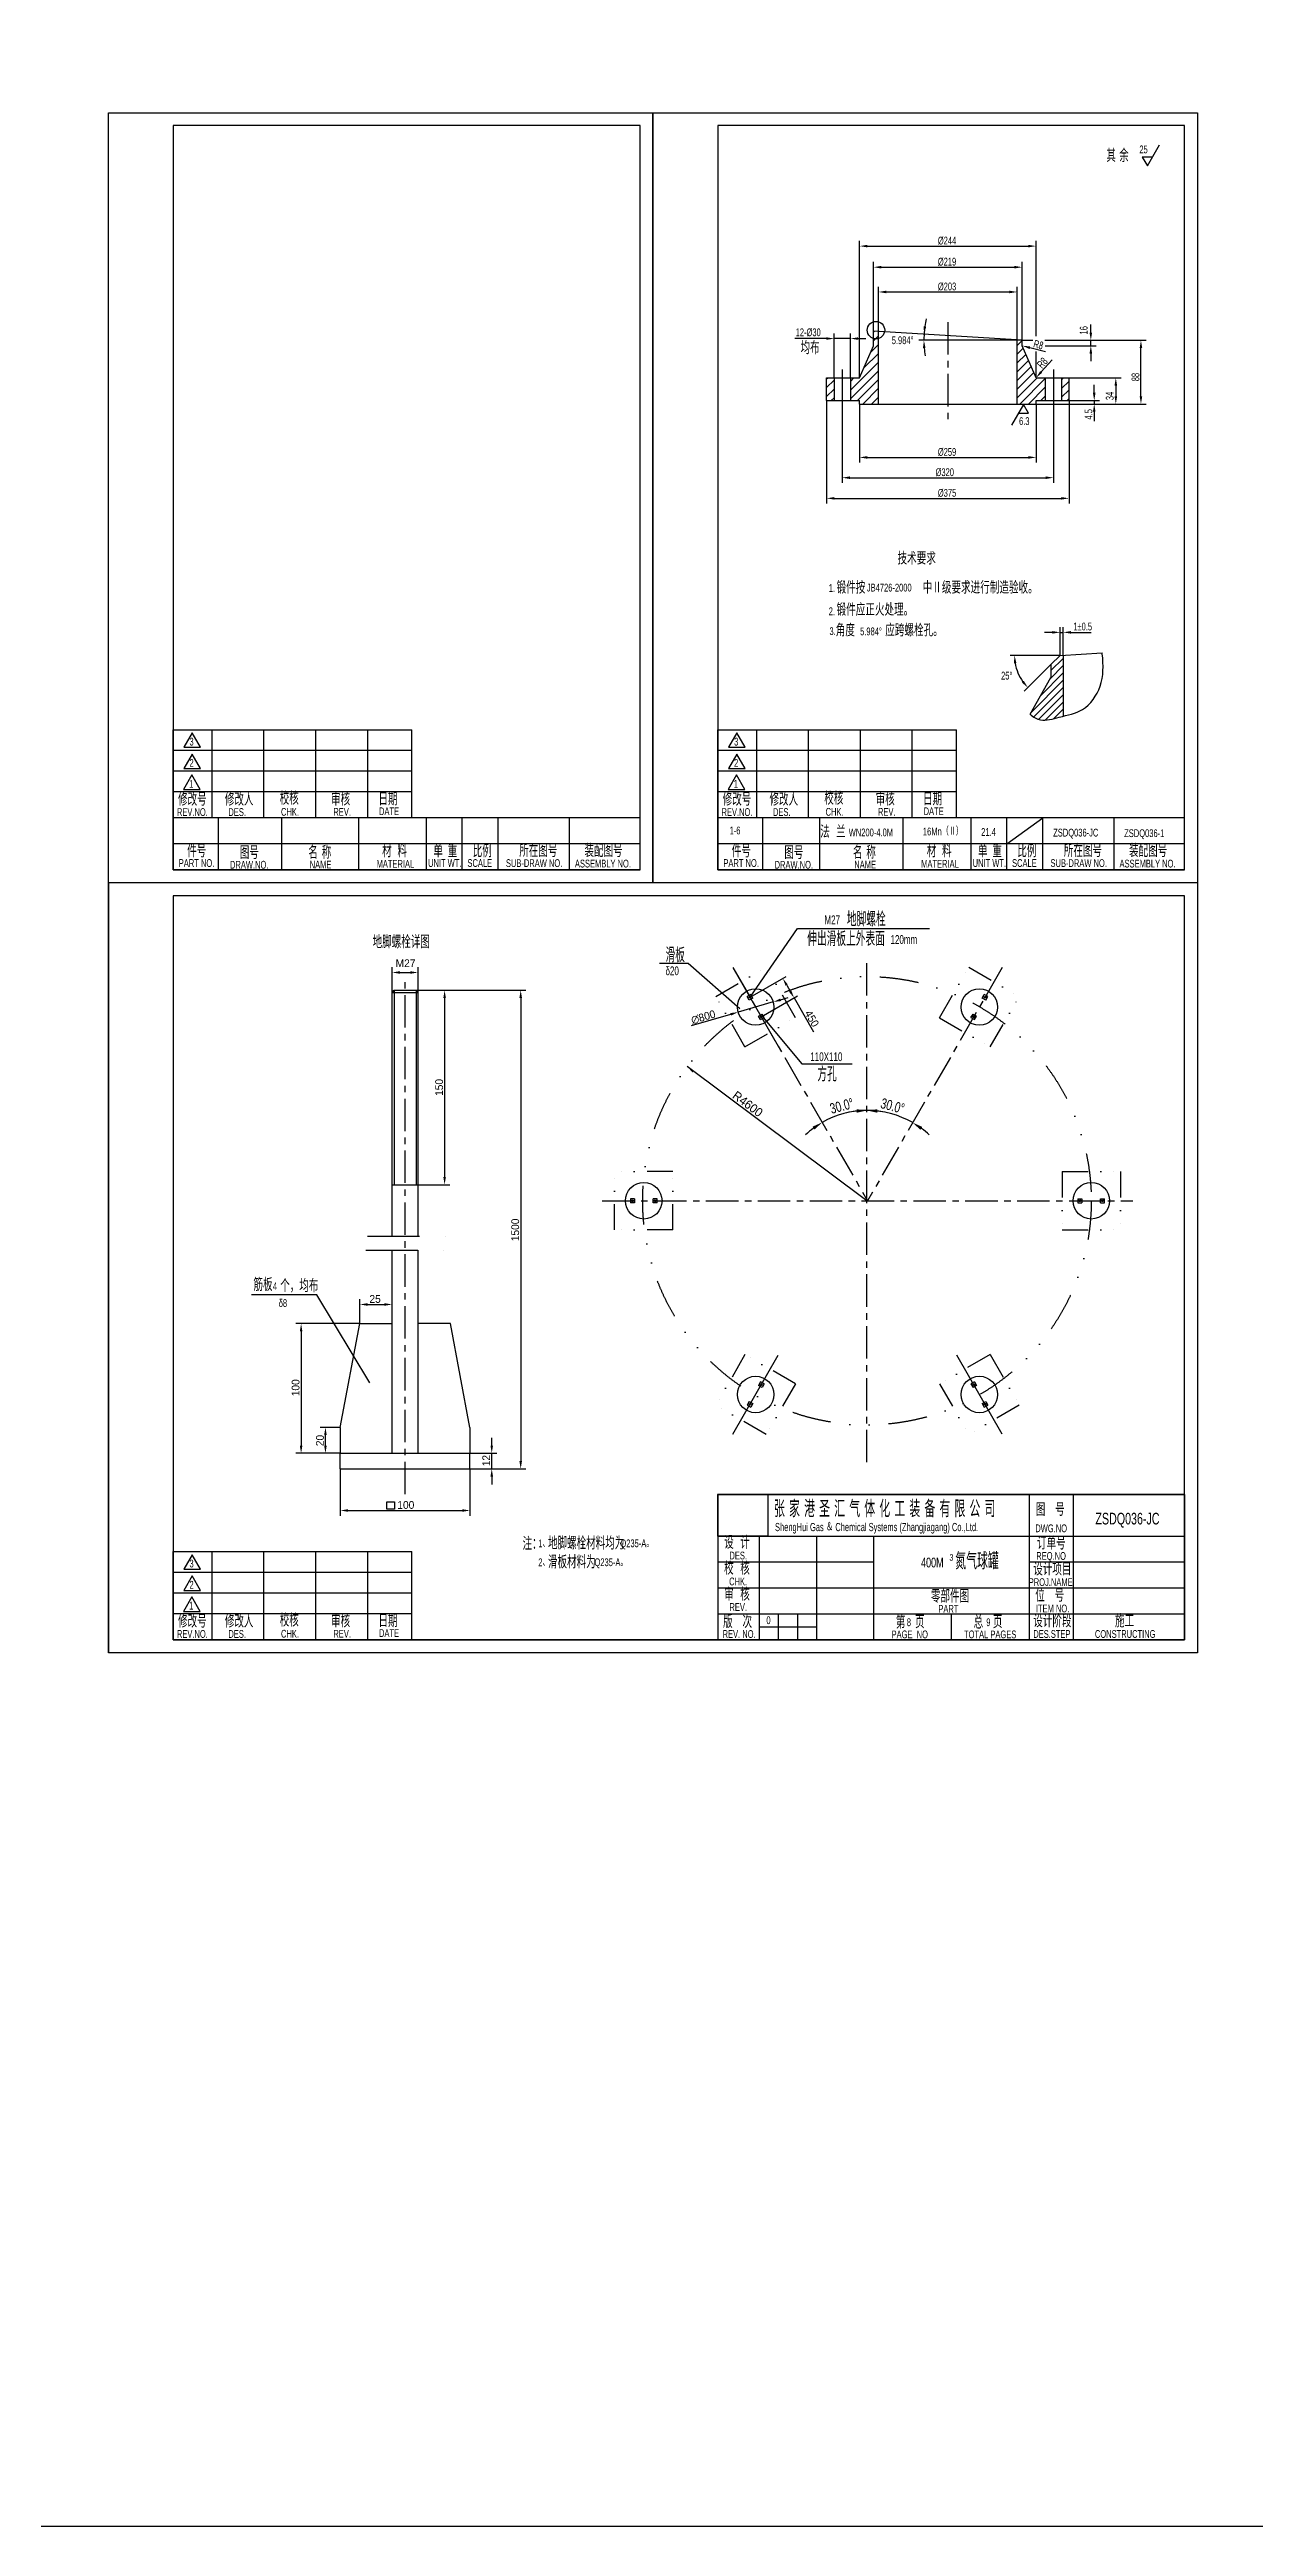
# Model space of a CAD drawing. Header units: millimetres. Extents: x 498745 to 743872, y 17439 to 118325.
# Drawn here: x 683611 to 704518, y 17439 to 60430 of the extents above; entities that cross this region are included whole.
import ezdxf

# ---------------------------------------------------------------- set-up
doc = ezdxf.new("R2010")
doc.units = ezdxf.units.MM
doc.header["$LTSCALE"] = 45
doc.linetypes.add('CENTER', pattern=[2, 1.25, -0.25, 0.25, -0.25])
doc.linetypes.add('DIVIDE', pattern=[1.25, 0.5, -0.25, 0, -0.25, 0, -0.25])
doc.styles.add('HGCAD', font='HGCAD.SHX', dxfattribs={"width": 0.75, "bigfont": 'HGCADHZ.SHX'})
doc.dimstyles.new('HGCAD', dxfattribs={"dimscale": 45, "dimtxt": 3.5, "dimasz": 2.5, "dimexe": 1, "dimexo": 1, "dimgap": 1, "dimtad": 1, "dimdec": 1, "dimdsep": 46, "dimtxsty": 'HGCAD', "dimcen": 0, "dimadec": 1, "dimazin": 0, "dimtfac": 1, "dimtmove": 0, "dimatfit": 1, "dimfxl": 1, "dimtfill": 1, "dimarcsym": 1})
picture_1 = doc.add_image_def('image1.jpg', size_in_pixel=(195, 162))

# ---------------------------------------------------------------- blocks, each defined once
blk = doc.blocks.new('xgl')
at = {"color": 4, "linetype": 'Continuous'}
for p, q in [((0, 34), (92, 34)), ((0, 0), (0, 34)), ((92, 0), (92, 34)), ((92, 0), (0, 0))]:
    blk.add_line(p, q, dxfattribs=at)
at = {"color": 2, "linetype": 'Continuous'}
for p, q in [((15, 0), (15, 34)), ((35, 0), (35, 34)), ((55, 0), (55, 34)), ((75, 0), (75, 34)), ((92, 26), (0, 26)), ((92, 18), (0, 18)), ((92, 10), (0, 10))]:
    blk.add_line(p, q, dxfattribs=at)
at = {"color": 7, "linetype": 'Continuous'}
for points in [[(4.13, 27.23), (10.59, 27.23), (7.36, 32.82)], [(4.13, 19.03), (10.59, 19.03), (7.36, 24.62)], [(3.99, 10.96), (10.45, 10.96), (7.22, 16.55)]]:
    blk.add_lwpolyline(points, close=True, dxfattribs=at)
at = {"color": 7, "linetype": 'Continuous', "style": 'HGCAD', "width": 0.7}
for s, p in [('3', (6.28, 27.91)), ('2', (6.28, 19.71)), ('1', (6.14, 11.64)), ('REV.NO.', (1.43, 0.75)), ('DES.', (21.29, 0.75)), ('DATE', (79.36, 1.08))]:
    blk.add_text(s, height=3, dxfattribs=at).set_placement(p)
at = {"style": 'HGCAD', "width": 0.7}
for s, height, p in [('修改号', 5, (1.87, 4.69)), ('修改人', 5, (19.93, 4.69)), ('校核', 5, (41.07, 5.06)), ('审核', 5, (60.88, 4.75)), ('日期', 5, (79.15, 4.84)), ('CHK.', 3, (41.57, 0.83)), ('REV.', 3, (61.76, 0.83))]:
    blk.add_text(s, height=height, dxfattribs=at).set_placement(p)
blk = doc.blocks.new('*D14')
at = {"color": 0, "linetype": 'Continuous', "lineweight": -2}
for start, end in [(126.6471, 133.2943), (90, 120), (76.7057, 83.3529)]:
    blk.add_arc((697795, 40465), 1552, start, end, dxfattribs=at)
at = {"color": 0, "linetype": 'Continuous'}
for points in [[(696852, 41736), (696884, 41686), (697018, 41809)], [(697973, 41977), (697976, 42037), (697795, 42017)]]:
    blk.add_solid(points, dxfattribs=at)
at = {"layer": 'Defpoints', "color": 0, "linetype": 'Continuous'}
for p in [(695467, 44497), (697795, 44681), (697804, 40449), (697795, 35910)]:
    blk.add_point(p, dxfattribs=at)
at = {"color": 0, "linetype": 'Continuous', "insert": (697358, 42095), "char_height": 180, "attachment_point": 5, "rotation": 15, "style": 'HGCAD', "bg_fill": 3, "box_fill_scale": 1.1, "bg_fill_color": 256, "bg_fill_true_color": 13158600, "bg_fill_transparency": 0}
blk.add_mtext('30.0°', dxfattribs=at)
at = {"layer": 'Defpoints', "color": 0, "linetype": 'Continuous'}
blk.add_point((697525, 41994), dxfattribs=at)
blk = doc.blocks.new('*D15')
at = {"color": 0, "linetype": 'Continuous', "lineweight": -2}
for start, end in [(96.5093, 103.0186), (60, 90), (46.9814, 53.4907)]:
    blk.add_arc((697795, 40432), 1585, start, end, dxfattribs=at)
at = {"color": 0, "linetype": 'Continuous'}
for points in [[(697613, 42037), (697617, 41977), (697795, 42017)], [(698721, 41681), (698754, 41731), (698587, 41805)]]:
    blk.add_solid(points, dxfattribs=at)
at = {"layer": 'Defpoints', "color": 0, "linetype": 'Continuous'}
for p in [(697795, 44681), (700141, 44497), (697804, 40449), (697795, 35910)]:
    blk.add_point(p, dxfattribs=at)
at = {"color": 0, "linetype": 'Continuous', "insert": (698240, 42094), "char_height": 180, "attachment_point": 5, "rotation": 345, "style": 'HGCAD', "bg_fill": 3, "box_fill_scale": 1.1, "bg_fill_color": 256, "bg_fill_true_color": 13158600, "bg_fill_transparency": 0}
blk.add_mtext('30.0°', dxfattribs=at)
at = {"layer": 'Defpoints', "color": 0, "linetype": 'Continuous'}
blk.add_point((698337, 41922), dxfattribs=at)

msp = doc.modelspace()

# ---------------------------------------------------------------- hatches: boundary and pattern name
at = {"ltscale": 2}
h = msp.add_hatch(dxfattribs=at)
h.set_pattern_fill('ANSI31', color=0, scale=33.75, style=0)
h.set_pattern_definition([(45, (46226.97, -18325.71), (-75.770911, 75.770911), [])])
h.paths.add_polyline_path([(697992.7, 55538.32), (697907.65, 55543.61), (697907.65, 55288.7), (697666.68, 54731.15), (697506.03, 54731.15), (697506.03, 54338.03), (697666.68, 54338.03), (697666.68, 54277.55), (697992.7, 54277.55)])
h.paths.add_polyline_path([(697222.53, 54731.15), (697094.95, 54731.15), (697094.95, 54338.03), (697222.53, 54338.03)])
h.paths.add_polyline_path([(700889.13, 54731.15), (700728.48, 54731.15), (700487.5, 55288.7), (700487.5, 55383.2), (700402.45, 55388.49), (700402.45, 54277.55), (700728.48, 54277.55), (700728.48, 54338.03), (700889.13, 54338.03)])
h.paths.add_polyline_path([(701300.2, 54731.15), (701172.63, 54731.15), (701172.63, 54338.03), (701300.2, 54338.03)])

# ---------------------------------------------------------------- linework, layer by layer
at = {"color": 7}
for p, q in [((684631.18, 32604.13), (684631.18, 59334.13)), ((684631.18, 59334.13), (703531.18, 59334.13)), ((703531.18, 59334.13), (703531.18, 32604.13)), ((703531.18, 32604.13), (684631.18, 32604.13)), ((703531.18, 32604.13), (684631.18, 32604.13))]:
    msp.add_line(p, q, dxfattribs=at)
at = {"color": 7, "ltscale": 2}
for p, q in [((684631.18, 32604.13), (684631.18, 59334.13)), ((694081.18, 45969.13), (694081.18, 59334.13)), ((694081.18, 59334.13), (694081.18, 45969.13)), ((703531.18, 45969.13), (684631.18, 45969.13)), ((684631.18, 32604.13), (684631.18, 45969.13)), ((684631.18, 45969.13), (684631.18, 32604.13))]:
    msp.add_line(p, q, dxfattribs=at)
at = {"color": 4, "ltscale": 2}
for p, q in [((685756.18, 59109.13), (685756.18, 46194.13)), ((693856.18, 59109.13), (685756.18, 59109.13)), ((693856.18, 46194.13), (693856.18, 59109.13)), ((695206.18, 59109.13), (695206.18, 46194.13)), ((703306.18, 59109.13), (695206.18, 59109.13)), ((703306.18, 46194.13), (703306.18, 59109.13)), ((697907.65, 55288.7), (697907.65, 55543.61)), ((700487.5, 55383.2), (697907.65, 55543.61)), ((697992.7, 54277.55), (697992.7, 55538.32)), ((697666.68, 54731.15), (697907.65, 55288.7)), ((700402.45, 54277.55), (700402.45, 55383.2)), ((700487.5, 55288.7), (700487.5, 55383.2)), ((700728.48, 54731.15), (700487.5, 55288.7)), ((697094.95, 54338.03), (697094.95, 54731.15)), ((697094.95, 54731.15), (697666.68, 54731.15)), ((697222.53, 54731.15), (697222.53, 54338.03)), ((697506.03, 54731.15), (697506.03, 54338.03)), ((700728.48, 54731.15), (701300.2, 54731.15)), ((700889.13, 54731.15), (700889.13, 54338.03)), ((701172.63, 54731.15), (701172.63, 54338.03)), ((701300.2, 54338.03), (701300.2, 54731.15)), ((697094.95, 54338.03), (697666.68, 54338.03)), ((697666.68, 54277.55), (697666.68, 54338.03)), ((697666.68, 54277.55), (700728.48, 54277.55)), ((700728.48, 54277.55), (700728.48, 54338.03)), ((700728.48, 54338.03), (701300.2, 54338.03)), ((701146.74, 49915.06), (700987.48, 49755.95)), ((701146.74, 49915.06), (701876.67, 49960.45)), ((701200.11, 49918.38), (701200.11, 48859.69)), ((700624.61, 48895.73), (700987.48, 49529.97)), ((700987.48, 49755.95), (700987.48, 49529.97)), ((685756.18, 46194.13), (693856.18, 46194.13)), ((695206.18, 46194.13), (703306.18, 46194.13)), ((703306.18, 45744.13), (685756.18, 45744.13)), ((685756.18, 45744.13), (685756.18, 32829.13)), ((703306.18, 32829.13), (703306.18, 45744.13)), ((685756.18, 32829.13), (703306.18, 32829.13)), ((703306.18, 32829.13), (687106.17, 32829.13))]:
    msp.add_line(p, q, dxfattribs=at)
at = {"ltscale": 2}
for p, q in [((702747.55, 58563.72), (702572.18, 58563.72)), ((702572.18, 58563.72), (702659.86, 58411.85)), ((702659.86, 58411.85), (702869.74, 58775.37)), ((700894.17, 55181.36), (700620.12, 55254.89)), ((701006.18, 55047.04), (700817.97, 54834.7)), ((700509.76, 54271.98), (700299.88, 53908.46)), ((700597.44, 54120.1), (700509.76, 54271.98)), ((700422.07, 54120.1), (700597.44, 54120.1)), ((701011.74, 50314.72), (700876.74, 50314.72)), ((701146.74, 49915.06), (701146.74, 50404.72)), ((701146.74, 50314.72), (701200.11, 50314.72)), ((701200.11, 49918.38), (701200.11, 50404.72)), ((701335.11, 50314.72), (701683.86, 50314.72)), ((701146.74, 49915.06), (700279.2, 49915.06)), ((700987.48, 49755.95), (700522.54, 49291.44)), ((700641.6, 48925.44), (701200.11, 49483.94)), ((700810.47, 49220.59), (701200.11, 49610.23)), ((700979.34, 49515.75), (701200.11, 49736.51)), ((700987.48, 49650.17), (701200.11, 49862.8)), ((700687.97, 48845.52), (701200.11, 49357.66)), ((700772.32, 48803.59), (701200.11, 49231.37)), ((700885.67, 48790.65), (701200.11, 49105.09)), ((701039.62, 48818.31), (701200.11, 48978.8)), ((700218.61, 46644.13), (700847.24, 47094.13))]:
    msp.add_line(p, q, dxfattribs=at)
at = {"color": 0, "ltscale": 2}
for p, q in [((697666.68, 54731.15), (697666.68, 57108.4)), ((697801.68, 57018.4), (700593.48, 57018.4)), ((700728.48, 55454.76), (700728.48, 57108.4)), ((697907.65, 55526), (697907.65, 56742.87)), ((698042.65, 56652.87), (700352.5, 56652.87)), ((700487.5, 55383.2), (700487.5, 56742.87)), ((697992.7, 55538.32), (697992.7, 56312.59)), ((698127.7, 56222.59), (700267.45, 56222.59)), ((700402.45, 55383.2), (700402.45, 56312.59)), ((697222.53, 54731.15), (697222.53, 55503.53)), ((697506.03, 54731.15), (697506.03, 55503.53)), ((701679.04, 55518.2), (701679.04, 55657.4)), ((697087.53, 55413.53), (696545.49, 55413.53)), ((697506.03, 55413.53), (697222.53, 55413.53)), ((697641.03, 55413.53), (697776.03, 55413.53)), ((700487.5, 55383.2), (698692.64, 55383.2)), ((700487.5, 55383.2), (700665.15, 55383.2)), ((700487.5, 55383.2), (700671.4, 55383.2)), ((700728.48, 54731.15), (700728.48, 55186.64)), ((700880.82, 55383.2), (701769.04, 55383.2)), ((700888.96, 55288.7), (701769.04, 55288.7)), ((700918.81, 55383.2), (702638.81, 55383.2)), ((701679.04, 55288.7), (701679.04, 55383.2)), ((701679.04, 55153.7), (701679.04, 55018.7)), ((702548.81, 54412.55), (702548.81, 55248.2)), ((701300.2, 54731.15), (702202.59, 54731.15)), ((701737.83, 54473.03), (701737.83, 54608.03)), ((697094.95, 54338.03), (697094.95, 52550.35)), ((697666.68, 54277.55), (697666.68, 53260.96)), ((700728.48, 54277.55), (700728.48, 53260.96)), ((700728.48, 54277.55), (702638.81, 54277.55)), ((701300.2, 54338.03), (701300.2, 52550.35)), ((701300.2, 54338.03), (701827.83, 54338.03)), ((701300.2, 54277.55), (702202.59, 54277.55)), ((701300.2, 54277.55), (701827.83, 54277.55)), ((701737.83, 54338.03), (701737.83, 54277.55)), ((702112.59, 54596.15), (702112.59, 54412.55)), ((697364.28, 54095.71), (697364.28, 52908.98)), ((701030.88, 54095.71), (701030.88, 52908.98)), ((701737.83, 54142.55), (701737.83, 53982.56)), ((697801.68, 53350.96), (700593.48, 53350.96)), ((697499.28, 52998.98), (700895.88, 52998.98)), ((697229.95, 52640.35), (701165.2, 52640.35))]:
    msp.add_line(p, q, dxfattribs=at)
at = {"color": 1, "linetype": 'CENTER', "ltscale": 10}
for p, q in [((699197.58, 55699.88), (699197.58, 53907.26)), ((697794.62, 35909.55), (697794.62, 44681.14)), ((689780.34, 35357.43), (689780.34, 44257.01))]:
    msp.add_line(p, q, dxfattribs=at)
at = {"color": 1, "ltscale": 2}
for p, q in [((697364.28, 54879.38), (697364.28, 54095.71)), ((701030.88, 54879.38), (701030.88, 54095.71))]:
    msp.add_line(p, q, dxfattribs=at)
at = {"color": 4}
for p, q in [((693856.18, 47094.13), (685756.18, 47094.13)), ((703306.18, 47094.13), (695206.18, 47094.13)), ((693856.18, 46194.13), (685756.18, 46194.13)), ((703306.18, 46194.13), (695206.18, 46194.13)), ((689555.34, 44065.08), (689590.14, 44102.58)), ((689555.34, 39834.12), (689555.34, 44065.08)), ((689555.34, 44065.08), (690005.34, 44065.08)), ((689590.14, 44102.58), (689970.53, 44102.58)), ((690005.34, 44065.08), (689970.53, 44102.58)), ((690005.34, 39834.12), (690005.34, 44065.08)), ((689555.34, 40727.58), (690005.34, 40727.58)), ((693760.41, 40483.44), (693690.81, 40483.44)), ((693690.81, 40483.44), (693690.81, 40413.83)), ((693760.41, 40413.83), (693690.81, 40413.83)), ((693760.41, 40483.44), (693760.41, 40413.83)), ((694152.76, 40483.44), (694083.15, 40483.44)), ((694083.15, 40413.83), (694083.15, 40483.44)), ((694152.76, 40413.83), (694083.15, 40413.83)), ((694152.76, 40413.83), (694152.76, 40483.44)), ((701455.44, 40483.44), (701525.05, 40483.44)), ((701455.44, 40483.44), (701455.44, 40413.83)), ((701455.44, 40413.83), (701525.05, 40413.83)), ((701525.05, 40483.44), (701525.05, 40413.83)), ((701847.78, 40483.44), (701917.39, 40483.44)), ((701847.78, 40413.83), (701847.78, 40483.44)), ((701847.78, 40413.83), (701917.39, 40413.83)), ((701917.39, 40413.83), (701917.39, 40483.44)), ((689555.34, 36065.79), (689555.34, 39593.06)), ((690005.34, 36065.79), (690005.34, 39593.06)), ((688655.34, 36515.79), (688992.84, 38315.79)), ((688992.84, 38315.79), (689555.34, 38315.79)), ((690567.84, 38315.79), (690005.34, 38315.79)), ((690905.34, 36515.79), (690567.84, 38315.79)), ((688655.34, 36515.79), (688655.34, 36065.79)), ((690905.34, 36515.79), (690905.34, 36065.79)), ((688655.34, 36065.79), (690905.34, 36065.79)), ((688655.34, 35795.79), (688655.34, 36065.79)), ((688655.34, 35795.79), (690905.34, 35795.79)), ((690905.34, 35795.79), (690905.34, 36065.79))]:
    msp.add_line(p, q, dxfattribs=at)
at = {"color": 4, "linetype": 'Continuous'}
for p, q in [((685756.18, 46194.13), (685756.18, 47094.13)), ((686539.63, 46194.13), (686539.63, 47094.13)), ((687637.02, 47094.13), (687637.02, 46193.86)), ((688975.43, 46194.13), (688975.43, 47094.13)), ((690153.12, 46194.13), (690153.12, 47094.13)), ((690768.61, 46194.13), (690768.61, 47094.13)), ((691397.24, 46194.13), (691397.24, 47094.13)), ((692632.43, 46194.13), (692632.43, 47094.13)), ((693856.18, 46194.13), (693856.18, 47094.13)), ((695206.18, 46194.13), (695206.18, 47094.13)), ((695989.63, 46194.13), (695989.63, 47094.13)), ((696969.09, 47094.13), (696969.09, 46193.86)), ((698425.43, 46194.13), (698425.43, 47094.13)), ((699603.12, 46194.13), (699603.12, 47094.13)), ((700218.61, 46194.13), (700218.61, 47094.13)), ((700847.24, 46194.13), (700847.24, 47094.13)), ((702082.43, 46194.13), (702082.43, 47094.13)), ((703306.18, 46194.13), (703306.18, 47094.13)), ((693856.18, 46194.13), (685756.18, 46194.13)), ((703306.18, 46194.13), (695206.18, 46194.13)), ((703306.18, 35349.13), (695202.94, 35349.13)), ((703306.18, 35349.13), (695202.94, 35349.13)), ((703306.17, 35349.13), (695202.94, 35349.13)), ((703306.17, 35349.13), (695202.94, 35349.13)), ((703306.17, 35349.13), (695206.17, 35349.13)), ((703306.17, 35349.13), (695206.17, 35349.13)), ((703306.17, 35349.13), (695206.17, 35349.13)), ((703306.17, 35349.13), (695206.17, 35349.13)), ((703306.17, 35349.13), (695206.17, 35349.13)), ((703306.17, 35349.13), (695206.17, 35349.13)), ((703306.17, 35349.13), (695206.17, 35349.13)), ((703306.17, 35349.13), (695206.17, 35349.13)), ((703306.17, 35349.13), (695206.17, 35349.13)), ((703306.17, 35349.13), (695206.17, 35349.13)), ((703306.17, 35349.13), (695206.17, 35349.13)), ((703306.17, 35349.13), (695206.17, 35349.13)), ((703306.17, 35349.13), (695206.17, 35349.13)), ((703306.17, 35349.13), (695206.17, 35349.13)), ((695206.18, 35349.13), (695206.18, 32829.13)), ((703306.18, 35349.13), (695206.18, 35349.13)), ((703306.18, 35349.13), (695206.18, 35349.13)), ((703306.18, 35349.13), (695206.18, 35349.13)), ((703306.18, 35349.13), (695206.18, 35349.13)), ((703306.18, 35349.13), (695206.18, 35349.13)), ((703306.18, 35349.13), (695206.18, 35349.13)), ((703306.18, 35349.13), (695206.18, 35349.13)), ((703306.18, 35349.13), (695206.18, 35349.13)), ((703306.18, 35349.13), (695206.18, 35349.13)), ((703306.18, 35349.13), (695206.18, 35349.13)), ((703306.18, 35349.13), (695206.18, 35349.13)), ((703306.18, 35349.13), (695206.18, 35349.13)), ((703306.18, 35349.13), (695206.18, 35349.13)), ((695206.18, 35349.13), (703306.18, 35349.13)), ((703306.17, 35349.13), (695206.18, 35349.13)), ((703306.18, 35349.13), (695206.18, 35349.13)), ((703306.18, 35349.13), (695206.18, 35349.13)), ((703306.18, 35349.13), (695209.41, 35349.13)), ((703306.18, 35349.13), (695209.41, 35349.13)), ((703306.18, 35349.13), (695209.41, 35349.13)), ((703306.17, 35349.13), (695209.41, 35349.13)), ((703306.17, 35349.13), (695209.41, 35349.13)), ((703306.17, 35349.13), (695209.41, 35349.13)), ((703306.18, 35349.13), (695209.41, 35349.13)), ((703306.18, 35349.13), (695209.41, 35349.13)), ((703306.17, 35349.13), (695209.41, 35349.13)), ((703306.17, 35349.13), (695209.41, 35349.13)), ((703306.17, 35349.13), (695209.41, 35349.13)), ((703306.18, 35349.13), (695209.41, 35349.13)), ((703306.18, 35349.13), (695209.41, 35349.13)), ((703306.17, 35349.13), (695209.41, 35349.13)), ((700606.18, 35349.13), (700606.18, 32829.13)), ((701371.18, 35349.13), (701371.18, 32829.13)), ((703306.18, 35349.13), (703306.18, 32829.13)), ((695206.18, 34629.13), (703306.18, 34629.13)), ((695926.18, 34629.13), (695926.18, 32829.13)), ((696916.18, 34629.13), (696916.18, 32829.13)), ((697906.18, 34629.13), (697906.18, 32829.13)), ((695206.18, 34179.13), (697906.18, 34179.13)), ((700606.18, 34179.13), (703306.18, 34179.13)), ((695206.18, 33729.13), (700606.18, 33729.13)), ((700606.18, 33729.13), (703306.18, 33729.13)), ((695206.18, 33279.13), (700606.18, 33279.13)), ((696256.17, 33279.13), (696256.17, 32829.13)), ((696586.17, 33279.13), (696586.17, 32829.13)), ((699256.18, 33279.13), (699256.18, 32829.13)), ((700606.18, 33279.13), (703306.18, 33279.13)), ((695206.18, 32829.13), (700606.18, 32829.13)), ((695926.18, 33054.04), (696916.18, 33054.04)), ((700606.18, 32829.13), (703306.18, 32829.13))]:
    msp.add_line(p, q, dxfattribs=at)
at = {"color": 7, "linetype": 'Continuous'}
for p, q in [((693856.18, 46644.13), (685756.18, 46644.13)), ((703306.18, 46644.13), (695206.18, 46644.13)), ((696591.04, 45175.5), (698878.12, 45175.5)), ((689555.34, 44065.08), (689555.34, 44501.08)), ((689690.34, 44411.08), (689870.34, 44411.08)), ((690005.34, 44065.08), (690005.34, 44501.08)), ((694689.2, 44569.06), (694193.81, 44569.06)), ((689590.14, 44102.58), (689590.14, 40727.58)), ((689970.53, 44102.58), (690555.46, 44102.58)), ((689970.53, 44102.58), (689970.53, 40727.58)), ((690465.46, 43967.58), (690465.46, 40862.58)), ((690555.46, 44102.58), (691876, 44102.58)), ((691786, 43967.58), (691786, 35930.79)), ((689970.53, 40727.58), (690555.46, 40727.58)), ((688246, 38815.77), (687117.2, 38815.77)), ((689166.57, 37289.61), (688246, 38815.77)), ((688992.84, 38315.79), (688992.84, 38739.11)), ((689555.34, 38315.79), (689555.34, 38739.11)), ((688992.84, 38315.79), (687885.41, 38315.79)), ((689127.84, 38649.11), (689420.34, 38649.11)), ((687975.41, 38180.79), (687975.41, 36200.79)), ((688655.34, 36515.79), (688307.77, 36515.79)), ((688397.77, 36200.79), (688397.77, 36380.79)), ((691283.59, 36200.79), (691283.59, 36335.79)), ((688655.34, 36065.79), (687885.41, 36065.79)), ((688655.34, 36065.79), (688307.77, 36065.79)), ((688655.34, 35795.79), (688655.34, 34983.15)), ((690905.34, 36065.79), (691373.59, 36065.79)), ((690905.34, 35795.79), (691876, 35795.79)), ((690905.34, 35795.79), (691373.59, 35795.79)), ((690905.34, 35795.79), (690905.34, 34983.15)), ((691283.59, 35795.79), (691283.59, 36065.79)), ((691283.59, 35660.79), (691283.59, 35525.79)), ((688790.34, 35073.15), (690770.34, 35073.15)), ((689461.75, 35221.03), (689598.41, 35221.03)), ((689461.75, 35097.86), (689461.75, 35221.03)), ((689598.41, 35097.86), (689461.75, 35097.86)), ((689598.41, 35221.03), (689598.41, 35097.86))]:
    msp.add_line(p, q, dxfattribs=at)
at = {"color": 3, "linetype": 'DIVIDE', "ltscale": 20}
for p, q in [((693415.53, 39942.38), (693415.53, 40954.88)), ((694428.03, 40954.88), (693415.53, 40954.88)), ((694428.03, 39942.38), (694428.03, 40954.88)), ((701180.17, 40954.88), (702192.67, 40954.88)), ((701180.17, 40954.88), (701180.17, 39942.38)), ((702192.67, 40954.88), (702192.67, 39942.38)), ((694428.03, 39942.38), (693415.53, 39942.38)), ((701180.17, 39942.38), (702192.67, 39942.38))]:
    msp.add_line(p, q, dxfattribs=at)
at = {"color": 3, "linetype": 'DIVIDE', "ltscale": 40}
for p, q in [((689100.45, 39593.06), (690567.18, 39593.06)), ((689128.37, 39834.12), (690567.18, 39834.12))]:
    msp.add_line(p, q, dxfattribs=at)
at = {"linetype": 'Continuous'}
msp.add_lwpolyline([(498744.86, 118325), (743871.83, 118325), (743871.83, 17439.32), (498744.86, 17439.32)], close=True, dxfattribs=at)
at = {"color": 0, "ltscale": 2}
msp.add_circle((697950.1, 55559.91), 151.79, dxfattribs=at)
at = {"color": 4}
for centre, radius in [((693921.78, 40448.63), 316.41), ((693725.61, 40448.63), 15.29), ((694117.95, 40448.63), 15.29), ((701686.42, 40448.63), 316.41), ((701490.25, 40448.63), 15.29), ((701882.59, 40448.63), 15.29)]:
    msp.add_circle(centre, radius, dxfattribs=at)
at = {"color": 0, "ltscale": 2}
for start, end in [(176.442, 180), (167.358548, 176.442), (167.365686, 171.903843), (184.538157, 189.076314)]:
    msp.add_arc((700487.5, 55383.2), 1704.87, start, end, dxfattribs=at)
at = {"ltscale": 2}
msp.add_arc((701146.74, 49915.06), 792.35, 189.773912, 215.199384, dxfattribs=at)
msp.add_open_spline([(700624.61, 48895.73), (700680.36, 48844.94), (700828.03, 48751.44), (701167.59, 48861.58), (701582.38, 48932.16), (701907.19, 49394.41), (701897.06, 49741.55), (701877.2, 49954.36), (701876.67, 49960.45)], degree=3, knots=[142.17734149, 142.17734149, 142.17734149, 142.17734149, 273.63251117, 468.51546626, 719.55538053, 1018.81460958, 1353.85855465, 1363.74075907, 1363.74075907, 1363.74075907, 1363.74075907], dxfattribs=at)
at = {"color": 0, "ltscale": 2}
for points in [[(697801.68, 57040.9), (697801.68, 56995.9), (697666.68, 57018.4)], [(700593.48, 57040.9), (700593.48, 56995.9), (700728.48, 57018.4)], [(698042.65, 56675.37), (698042.65, 56630.37), (697907.65, 56652.87)], [(700352.5, 56675.37), (700352.5, 56630.37), (700487.5, 56652.87)], [(698127.7, 56245.09), (698127.7, 56200.09), (697992.7, 56222.59)], [(700267.45, 56245.09), (700267.45, 56200.09), (700402.45, 56222.59)], [(698822.01, 55621.02), (698777.24, 55625.59), (698785.92, 55489)], [(701656.54, 55518.2), (701701.54, 55518.2), (701679.04, 55383.2)], [(697087.53, 55436.03), (697087.53, 55391.03), (697222.53, 55413.53)], [(697641.03, 55436.03), (697641.03, 55391.03), (697506.03, 55413.53)], [(698765.5, 55247.41), (698810.46, 55249.19), (698782.64, 55383.2)], [(701656.54, 55153.7), (701701.54, 55153.7), (701679.04, 55288.7)], [(702526.31, 55248.2), (702571.31, 55248.2), (702548.81, 55383.2)], [(702090.09, 54596.15), (702135.09, 54596.15), (702112.59, 54731.15)], [(701715.33, 54473.03), (701760.33, 54473.03), (701737.83, 54338.03)], [(701715.33, 54142.55), (701760.33, 54142.55), (701737.83, 54277.55)], [(702090.09, 54412.55), (702135.09, 54412.55), (702112.59, 54277.55)], [(702526.31, 54412.55), (702571.31, 54412.55), (702548.81, 54277.55)], [(697801.68, 53373.46), (697801.68, 53328.46), (697666.68, 53350.96)], [(700593.48, 53373.46), (700593.48, 53328.46), (700728.48, 53350.96)], [(697499.28, 53021.48), (697499.28, 52976.48), (697364.28, 52998.98)], [(700895.88, 53021.48), (700895.88, 52976.48), (701030.88, 52998.98)], [(697229.95, 52662.85), (697229.95, 52617.85), (697094.95, 52640.35)], [(701165.2, 52662.85), (701165.2, 52617.85), (701300.2, 52640.35)]]:
    msp.add_solid(points, dxfattribs=at)
at = {"ltscale": 2}
for points in [[(700625.96, 55276.63), (700614.29, 55233.16), (700489.74, 55289.88)], [(700801.13, 54849.63), (700834.8, 54819.78), (700728.42, 54733.68)], [(701011.74, 50337.22), (701011.74, 50292.22), (701146.74, 50314.72)], [(701335.11, 50337.22), (701335.11, 50292.22), (701200.11, 50314.72)], [(700343.48, 49778.63), (700388.32, 49782.47), (700354.4, 49915.06)], [(700516.49, 49472.82), (700482.06, 49443.84), (700586.21, 49355.05)]]:
    msp.add_solid(points, dxfattribs=at)
at = {"color": 7, "linetype": 'Continuous'}
for points in [[(689690.34, 44433.58), (689690.34, 44388.58), (689555.34, 44411.08)], [(689870.34, 44433.58), (689870.34, 44388.58), (690005.34, 44411.08)], [(690442.96, 43967.58), (690487.96, 43967.58), (690465.46, 44102.58)], [(691763.5, 43967.58), (691808.5, 43967.58), (691786, 44102.58)], [(690442.96, 40862.58), (690487.96, 40862.58), (690465.46, 40727.58)], [(687952.91, 38180.79), (687997.91, 38180.79), (687975.41, 38315.79)], [(689127.84, 38671.61), (689127.84, 38626.61), (688992.84, 38649.11)], [(689420.34, 38671.61), (689420.34, 38626.61), (689555.34, 38649.11)], [(687952.91, 36200.79), (687997.91, 36200.79), (687975.41, 36065.79)], [(688375.27, 36380.79), (688420.27, 36380.79), (688397.77, 36515.79)], [(688375.27, 36200.79), (688420.27, 36200.79), (688397.77, 36065.79)], [(691261.09, 36200.79), (691306.09, 36200.79), (691283.59, 36065.79)], [(691261.09, 35660.79), (691306.09, 35660.79), (691283.59, 35795.79)], [(691763.5, 35930.79), (691808.5, 35930.79), (691786, 35795.79)], [(688790.34, 35095.65), (688790.34, 35050.65), (688655.34, 35073.15)], [(690770.34, 35095.65), (690770.34, 35050.65), (690905.34, 35073.15)]]:
    msp.add_solid(points, dxfattribs=at)
at = {"linetype": 'Continuous'}
msp.add_solid([(694795.35, 42709.25), (694766.47, 42674.73), (694677.37, 42778.62)], dxfattribs=at)

# ---------------------------------------------------------------- block references
at = {"ltscale": 2, "xscale": 45, "yscale": 45, "zscale": 45}
for p in [(685756.18, 47094.13), (695206.18, 47094.13), (685756.18, 32829.13)]:
    msp.add_blockref('xgl', p, dxfattribs=at)

# ---------------------------------------------------------------- texts
at = {"style": 'HGCAD', "width": 0.7}
for s, height, p in [(' 其 余', 225, (701891.22, 58478.33)), ('%%C244', 135, (699024.33, 57046.53)), ('均布', 225, (696640.49, 55142.84)), ('1%%P0.5', 135, (701374.65, 50348.46)), ('25%%D', 135, (700121.86, 49495.88)), ('件号', 225, (685998.58, 46409.49)), ('图号', 225, (686911.13, 46379.65)), ('名', 225, (688101.16, 46383.18)), ('称', 225, (688333.04, 46383.18)), ('材', 225, (689382.31, 46409.49)), ('料', 225, (689647.33, 46409.49)), ('单', 225, (690271.55, 46409.49)), ('重', 225, (690520, 46409.49)), ('比例', 225, (690953.85, 46409.49)), ('所在图号', 225, (691761.25, 46414.59)), ('装配图号', 225, (692891.94, 46414.59)), ('件号', 225, (695448.58, 46409.49)), ('图号', 225, (696361.13, 46379.65)), ('名', 225, (697551.15, 46383.18)), ('称', 225, (697783.04, 46383.18)), ('材', 225, (698832.31, 46409.49)), ('料', 225, (699097.33, 46409.49)), ('单', 225, (699721.55, 46409.49)), ('重', 225, (699970, 46409.49)), ('比例', 225, (700403.85, 46409.49)), ('所在图号', 225, (701211.25, 46414.59)), ('装配图号', 225, (702341.93, 46414.59)), ('地脚螺栓', 253.125, (697445.31, 45211.38)), ('地脚螺栓详图', 225.09, (689217.15, 44830.85)), ('滑板', 253.125, (694298.7, 44588.16)), ('筋板', 225, (687149.19, 38882.39)), ('个，均布', 225, (687613.38, 38862.66)), ('图   号', 225.09, (700723.38, 34979.31)), ('注： ', 225, (691818.54, 34386.42)), ('地脚螺栓材料均为', 225.09, (692260.11, 34395.68)), ('设  计', 225.09, (695316.12, 34406.71)), ('订单号', 225.09, (700745.02, 34395.02)), ('滑板材料为', 225.09, (692260.11, 34067.19)), ('校  核', 225.09, (695316.12, 33956.71)), ('设计项目', 225.09, (700680.99, 33945.02)), ('审  核', 225.09, (695316.12, 33506.71)), ('零部件图', 225.09, (698904.05, 33473.42)), ('位   号', 225.09, (700714.55, 33487.58)), ('版   次', 225.09, (695298.04, 33033.41)), ('第', 225.09, (698295.45, 33021.73)), ('页', 225.09, (698629.57, 33029)), ('总', 225.09, (699645.45, 33021.73)), ('页', 225.09, (699979.57, 33029)), ('设计阶段', 225.09, (700680.99, 33045.02)), ('施工', 225.09, (702099.4, 33045.02))]:
    msp.add_text(s, height=height, dxfattribs=at).set_placement(p)
at = {"color": 7, "style": 'HGCAD', "width": 0.7}
for s, height, p in [('25', 135, (702521.2, 58629.49)), ('ZSDQ036-JC', 202.5, (701758.26, 34830.87))]:
    msp.add_text(s, height=height, dxfattribs=at).set_placement(p)
at = {"color": 0, "style": 'HGCAD', "width": 0.7}
for s, p in [('%%c219', (699024.33, 56680.99)), ('%%C203', (699024.33, 56250.71)), ('12-%%c30', (696556.98, 55454.76)), ('5.984%%D', (698224.41, 55317.22)), ('6.3', (700433.53, 53913.43)), ('%%C259', (699024.33, 53379.08)), ('%%C320', (698984.56, 53027.1)), ('%%C375', (699024.33, 52668.47)), ('5.984%%D', (697675.41, 50263.77))]:
    msp.add_text(s, height=135, dxfattribs=at).set_placement(p)
for s, p in [('16', (701621.89, 55485.57)), ('88', (702520.68, 54672.87)), ('4.5', (701706.27, 54008.25)), ('34', (702074.15, 54345))]:
    msp.add_text(s, height=135, rotation=90, dxfattribs=at).set_placement(p)
at = {"style": 'HGCAD', "width": 0.7}
for rotation, p in [(344.980124, (700671.46, 55264.4)), (48.446548, (700832.39, 54884.88))]:
    msp.add_text('R8', height=135, rotation=rotation, dxfattribs=at).set_placement(p)
at = {"color": 7, "linetype": 'Continuous', "style": 'HGCAD'}
for s, height, width, p in [('技术要求', 216, 0.7, (698324.59, 51491.22)), ('  锻件按', 216, 0.7, (697157.49, 50985.95)), ('JB4726-2000', 135, 0.7, (697793.35, 51023.72)), ('中Ⅱ级要求进行制造验收。', 216, 0.7, (698761.47, 50985.95)), ('  锻件应正火处理。', 216, 0.7, (697157.49, 50601.34)), ('3.', 135, 0.7, (697143.61, 50268.55)), ('  角度', 216, 0.7, (697142.62, 50244.76)), ('应跨螺栓孔。', 216, 0.7, (698111.59, 50244.76)), ('1-6', 135, 0.7, (695411.09, 46808.07)), ('法  兰', 216, 0.7, (696983.15, 46746.61)), ('WN200-4.0M', 135, 0.7, (697478.48, 46774.41)), ('16Mn（Ⅱ）', 135, 0.7, (698765.02, 46790.76)), ('21.4', 135, 0.7, (699776.43, 46782.34)), ('ZSDQ036-JC', 135, 0.7, (701026.32, 46770.9)), ('ZSDQ036-1', 135, 0.7, (702257.8, 46761.23)), ('PART NO.', 135, 0.7, (685853.27, 46243.16)), ('DRAW.NO.', 135, 0.7, (686741.48, 46213.32)), ('NAME', 135, 0.7, (688124.56, 46216.85)), ('MATERIAL', 135, 0.7, (689285.25, 46228.98)), ('UNIT WT.', 135, 0.7, (690178.35, 46243.16)), ('SCALE', 135, 0.7, (690862.21, 46243.16)), ('SUB-DRAW NO.', 135, 0.7, (691529.31, 46242.06)), ('ASSEMBLY NO.', 135, 0.7, (692726.87, 46233.71)), ('PART NO.', 135, 0.7, (695303.27, 46243.16)), ('DRAW.NO.', 135, 0.7, (696191.48, 46213.32)), ('NAME', 135, 0.7, (697574.56, 46216.85)), ('MATERIAL', 135, 0.7, (698735.25, 46228.98)), ('UNIT WT.', 135, 0.7, (699628.35, 46243.16)), ('SCALE', 135, 0.7, (700312.21, 46243.16)), ('SUB-DRAW NO.', 135, 0.7, (700979.31, 46242.06)), ('ASSEMBLY NO.', 135, 0.7, (702176.87, 46233.71)), ('M27', 151.875, 0.7, (697056.66, 45249.45)), ('120mm', 151.875, 0.7, (698202.96, 44907.8)), ('δ20', 151.875, 0.7, (694298.7, 44364.5)), ('4', 135, 0.7, (687486.46, 38898.45)), ('δ8', 135, 0.7, (687587.27, 38605.48)), ('DWG.NO', 135.054, 0.7, (700715.18, 34696.35)), ('1、', 135, 0.7, (692090.96, 34435.02)), ('Q235-A。', 135, 0.7, (693516.19, 34435.57)), ('2、', 135, 0.7, (692090.96, 34106.53)), ('Q235-A。', 135, 0.7, (693066.69, 34107.08)), ('DES.', 135.054, 0.7, (695407.67, 34224.2)), ('400M', 170.303, 0.7, (698733.67, 34084.64)), ('3', 113.4, 0.7, (699224.88, 34201.15)), ('氮气球罐', 291.947, 0.68, (699326.96, 34049.89)), ('REQ.NO', 135.054, 0.7, (700732.13, 34216.76)), ('CHK.', 135.054, 0.7, (695402.91, 33774.02)), ('PROJ.NAME', 135.054, 0.7, (700601.44, 33762.26)), ('REV.', 135.054, 0.7, (695408.09, 33329.69)), ('0', 135.05, 0.7, (696049.86, 33101.5)), ('8', 135.05, 0.7, (698486.22, 33065.54)), ('PART ', 135.054, 0.7, (699033.28, 33298.66)), ('9', 135.05, 0.7, (699864.92, 33065.97)), ('ITEM NO.', 135.054, 0.7, (700725.15, 33304.82)), ('REV. NO.', 135.054, 0.7, (695289.83, 32861.53)), ('PAGE  NO', 135.054, 0.7, (698221.62, 32854.87)), ('TOTAL PAGES', 135.0539, 0.7, (699478.7, 32854.87)), ('DES.STEP', 135.054, 0.7, (700680.42, 32862.26)), ('CONSTRUCTING', 135.0539, 0.7, (701749.74, 32862.26))]:
    msp.add_text(s, height=height, dxfattribs=dict(at, width=width)).set_placement(p)
at = {"color": 2, "linetype": 'Continuous', "style": 'HGCAD', "width": 0.7}
for s, p in [('2.', (697131.05, 50612.37)), ('1.', (697131.05, 51017.08))]:
    msp.add_text(s, height=135, dxfattribs=at).set_placement(p)
at = {"color": 7, "linetype": 'Continuous', "style": 'HGCAD'}
for s, p in [('M27', (689616.19, 44503.65)), ('100', (689645.34, 35101.28))]:
    msp.add_text(s, height=135, dxfattribs=at).set_placement(p)
at = {"linetype": 'Continuous', "style": 'HGCAD'}
for s, p in [('∅', (694765.83, 43514.64)), ('800', (694895.49, 43552.23))]:
    msp.add_text(s, height=135, rotation=16.171348, dxfattribs=at).set_placement(p)
at = {"color": 7, "linetype": 'Continuous', "style": 'HGCAD'}
for s, p in [('150', (690437.34, 42268.83)), ('1500', (691757.88, 39746.69)), ('100', (687947.29, 37055.79)), ('20', (688369.64, 36189.54)), ('12', (691255.46, 35840.79))]:
    msp.add_text(s, height=135, rotation=90, dxfattribs=at).set_placement(p)
at = {"color": 7, "style": 'HGCAD'}
msp.add_text('25', height=135, dxfattribs=at).set_placement((689161.59, 38677.23))
at = {"color": 4, "style": 'HGCAD', "width": 0.68}
msp.add_text('张 家 港 圣 汇 气 体 化 工 装 备 有 限 公 司', height=292.0638, dxfattribs=at).set_placement((696182.1, 34955.88))
at = {"color": 4, "linetype": 'Continuous', "style": 'HGCAD', "width": 0.7}
msp.add_text(' ShengHui Gas ＆ Chemical Systems (Zhangjiagang) Co.,Ltd.', height=141.9754, dxfattribs=at).set_placement((696162.44, 34715.01))

# ---------------------------------------------------------------- pictures from other files: only their frames are drawn
at = {"color": 7}
image = msp.add_image(picture_1, insert=(695206.18, 34628.85), size_in_units=(867.01, 720.29), dxfattribs=at)
image.dxf.flags = 7

# ---------------------------------------------------------------- next in the draw order: dimensions: what is measured, and where the dimension line sits
at = {"linetype": 'Continuous'}
dim = msp.add_angular_dim_2l(base=(697525.05, 41993.87), line1=((697794.62, 35909.55), (697794.62, 44681.14)), line2=((695466.92, 44496.75), (697804.1, 40448.63)), dimstyle='HGCAD', override={"dimscale": 45, "dimtxt": 4, "dimasz": 4, "dimexe": 2, "dimexo": 0}, dxfattribs=at)
dim.commit()
dim.dimension.update_dxf_attribs({"geometry": '*D14', "text_midpoint": (697357.89, 42094.95)})

# ---------------------------------------------------------------- next in the draw order: linework, layer by layer
at = {"color": 7, "linetype": 'Continuous'}
for p, q in [((695764.85, 43980.71), (696591.04, 45175.5)), ((695590.35, 43779.83), (694689.2, 44569.06)), ((695990.67, 43627.06), (696664.05, 42825.9))]:
    msp.add_line(p, q, dxfattribs=at)
at = {"color": 3, "linetype": 'DIVIDE', "ltscale": 20}
for p, q in [((695171.39, 43996.12), (696048.24, 44502.37)), ((696554.49, 43625.52), (696048.24, 44502.37)), ((695677.64, 43119.27), (695171.39, 43996.12)), ((695677.64, 43119.27), (696554.49, 43625.52)), ((695677.64, 37778), (695171.39, 36901.15)), ((696554.49, 37271.75), (695677.64, 37778)), ((696554.49, 37271.75), (696048.24, 36394.9)), ((696048.24, 36394.9), (695171.39, 36901.15))]:
    msp.add_line(p, q, dxfattribs=at)
at = {"color": 1, "linetype": 'CENTER', "ltscale": 30}
for p, q in [((695466.92, 44496.75), (696255.53, 43130.83)), ((695466.92, 36400.52), (696255.53, 37766.43)), ((695466.92, 36400.52), (696255.53, 37766.43))]:
    msp.add_line(p, q, dxfattribs=at)
at = {"linetype": 'Continuous'}
for p, q in [((695764.85, 43980.71), (696392.16, 44342.88)), ((696166.83, 43898.94), (695559.05, 43722.7)), ((695961.03, 43640.93), (696588.33, 44003.1)), ((696296.49, 43936.54), (696426.14, 43974.14)), ((696401.2, 44192.22), (696462.37, 44086.26)), ((696529.87, 43969.35), (696867.97, 43383.75)), ((694751.44, 43488.5), (695429.4, 43685.1))]:
    msp.add_line(p, q, dxfattribs=at)
at = {"color": 4}
for p, q in [((695777.59, 44028.25), (695717.31, 43993.45)), ((695752.12, 43933.16), (695717.31, 43993.45)), ((695812.4, 43967.97), (695752.12, 43933.16)), ((695812.4, 43967.97), (695777.59, 44028.25)), ((695913.48, 43653.67), (695973.77, 43688.47)), ((695948.29, 43593.38), (695913.48, 43653.67)), ((695948.29, 43593.38), (696008.57, 43628.19)), ((696008.57, 43628.19), (695973.77, 43688.47)), ((695948.29, 37303.88), (695913.48, 37243.6)), ((695973.77, 37208.79), (695913.48, 37243.6)), ((696008.57, 37269.08), (695948.29, 37303.88)), ((696008.57, 37269.08), (695973.77, 37208.79)), ((695752.12, 36964.1), (695717.31, 36903.82)), ((695717.31, 36903.82), (695777.59, 36869.01)), ((695752.12, 36964.1), (695812.4, 36929.3)), ((695812.4, 36929.3), (695777.59, 36869.01))]:
    msp.add_line(p, q, dxfattribs=at)
for centre, radius in [((695862.94, 43810.82), 316.41), ((695764.85, 43980.71), 15.29), ((695961.03, 43640.93), 15.29), ((695862.94, 37086.45), 316.41), ((695961.03, 37256.34), 15.29), ((695764.85, 36916.56), 15.29)]:
    msp.add_circle(centre, radius, dxfattribs=at)
at = {"linetype": 'Continuous'}
for points in [[(696420.68, 44203.47), (696381.71, 44180.97), (696333.7, 44309.13)], [(696290.22, 43958.15), (696302.75, 43914.93), (696166.83, 43898.94)], [(696481.86, 44097.51), (696442.89, 44075.01), (696529.87, 43969.35)], [(695423.13, 43706.71), (695435.66, 43663.49), (695559.05, 43722.7)]]:
    msp.add_solid(points, dxfattribs=at)

# ---------------------------------------------------------------- next in the draw order: texts
at = {"linetype": 'Continuous', "style": 'HGCAD'}
msp.add_text('450', height=135, rotation=300, dxfattribs=at).set_placement((696706.94, 43704.85))
at = {"color": 7, "linetype": 'Continuous', "style": 'HGCAD'}
msp.add_text('R4600', height=151.875, rotation=323.223769, dxfattribs=at).set_placement((695445.56, 42243.94))

# ---------------------------------------------------------------- next in the draw order: dimensions: what is measured, and where the dimension line sits
at = {"linetype": 'Continuous'}
dim = msp.add_angular_dim_2l(base=(698336.8, 41921.85), line1=((700141.28, 44496.75), (697804.1, 40448.63)), line2=((697794.62, 35909.55), (697794.62, 44681.14)), dimstyle='HGCAD', override={"dimscale": 45, "dimtxt": 4, "dimasz": 4, "dimexe": 2, "dimexo": 0}, dxfattribs=at)
dim.commit()
dim.dimension.update_dxf_attribs({"geometry": '*D15', "text_midpoint": (698239.85, 42093.84)})

# ---------------------------------------------------------------- next in the draw order: linework, layer by layer
at = {"color": 1, "linetype": 'CENTER', "ltscale": 10}
for p, q in [((695466.92, 44496.75), (697804.1, 40448.63)), ((700141.28, 44496.75), (697804.1, 40448.63)), ((693201.31, 40448.63), (702406.89, 40448.63))]:
    msp.add_line(p, q, dxfattribs=at)
at = {"color": 3, "linetype": 'DIVIDE', "ltscale": 20}
for p, q in [((699053.71, 43625.52), (699559.96, 44502.37)), ((699559.96, 44502.37), (700436.81, 43996.12)), ((699930.56, 43119.27), (700436.81, 43996.12)), ((699053.71, 43625.52), (699930.56, 43119.27)), ((699930.56, 37778), (699053.71, 37271.75)), ((699930.56, 37778), (700436.81, 36901.15)), ((699053.71, 37271.75), (699559.96, 36394.9)), ((700436.81, 36901.15), (699559.96, 36394.9))]:
    msp.add_line(p, q, dxfattribs=at)
at = {"color": 4}
for p, q in [((699795.8, 43967.97), (699830.61, 44028.25)), ((699856.08, 43933.16), (699795.8, 43967.97)), ((699890.89, 43993.45), (699830.61, 44028.25)), ((699856.08, 43933.16), (699890.89, 43993.45)), ((699599.63, 43628.19), (699634.43, 43688.47)), ((699599.63, 43628.19), (699659.91, 43593.38)), ((699634.43, 43688.47), (699694.72, 43653.67)), ((699659.91, 43593.38), (699694.72, 43653.67)), ((699659.91, 37303.88), (699599.63, 37269.08)), ((699599.63, 37269.08), (699634.43, 37208.79)), ((699694.72, 37243.6), (699634.43, 37208.79)), ((699659.91, 37303.88), (699694.72, 37243.6)), ((699795.8, 36929.3), (699856.08, 36964.1)), ((699795.8, 36929.3), (699830.61, 36869.01)), ((699830.61, 36869.01), (699890.89, 36903.82)), ((699856.08, 36964.1), (699890.89, 36903.82))]:
    msp.add_line(p, q, dxfattribs=at)
at = {"color": 7, "linetype": 'Continuous'}
for p, q in [((697794.62, 40448.63), (694677.37, 42778.62)), ((696664.05, 42825.9), (697536.38, 42825.9))]:
    msp.add_line(p, q, dxfattribs=at)
at = {"color": 1, "linetype": 'CENTER', "ltscale": 30}
msp.add_line((700141.28, 36400.52), (699352.67, 37766.43), dxfattribs=at)
msp.add_line((700141.28, 36400.52), (699352.67, 37766.43), dxfattribs=at)
at = {"color": 3, "linetype": 'DIVIDE', "ltscale": 30}
msp.add_circle((697794.62, 40448.63), 3891.8, dxfattribs=at)
at = {"color": 4}
for centre, radius in [((699745.26, 43810.82), 316.41), ((699843.34, 43980.71), 15.29), ((699647.17, 43640.93), 15.29), ((699745.26, 37086.45), 316.41), ((699647.17, 37256.34), 15.29), ((699843.34, 36916.56), 15.29)]:
    msp.add_circle(centre, radius, dxfattribs=at)

# ---------------------------------------------------------------- next in the draw order: texts
at = {"style": 'HGCAD', "width": 0.7}
for s, p in [('伸出滑板上外表面', (696758.5, 44869.72)), ('方孔', (696933.71, 42520.7))]:
    msp.add_text(s, height=253.125, dxfattribs=at).set_placement(p)
at = {"color": 7, "linetype": 'Continuous', "style": 'HGCAD', "width": 0.7}
msp.add_text('110X110', height=151.875, dxfattribs=at).set_placement((696811.27, 42872.87))

doc.saveas('drawing.dxf')
